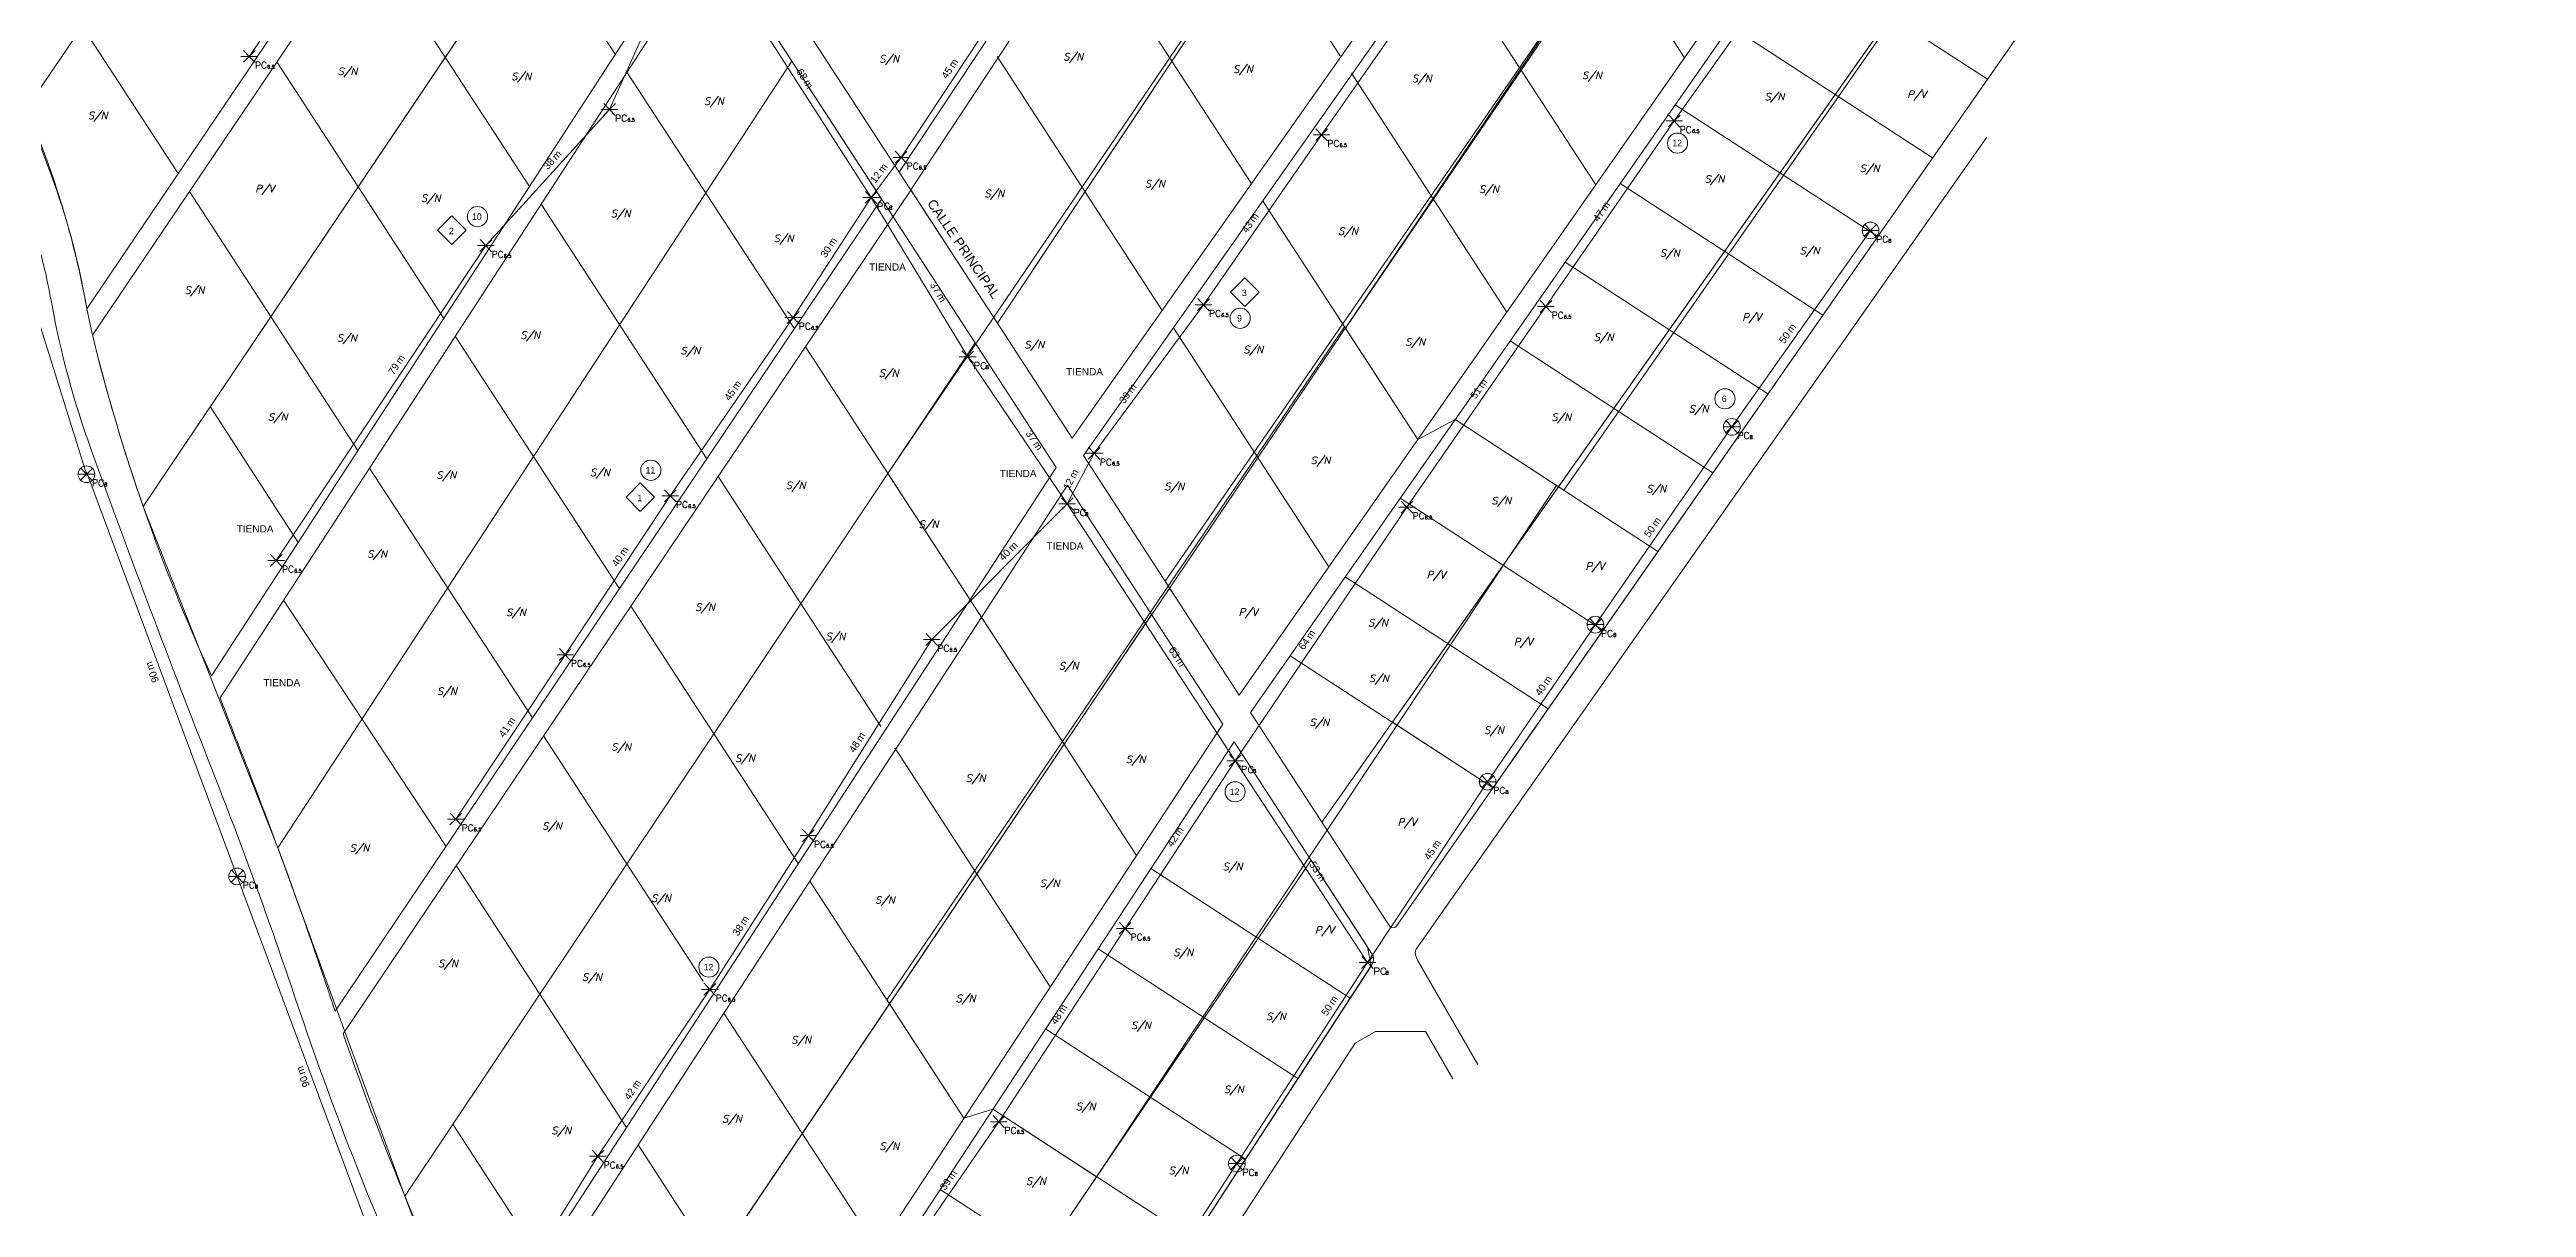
# Model space of a CAD drawing. Header units: metres. Extents: x 276196 to 280123, y 1482787 to 1490589.
# Drawn here: x 279075 to 279591, y 1488144 to 1488385 of the extents above; entities that cross this region are included whole.
import ezdxf
from ezdxf.enums import TextEntityAlignment as Align

# ---------------------------------------------------------------- set-up
doc = ezdxf.new("R2010")
doc.units = ezdxf.units.M
for name, color, linetype, lineweight in [('_ADDRESSDIBUJO', 7, 'Continuous', 0), ('_HOUSECOUNT', 7, 'Continuous', 0), ('_LOTLINE', 9, 'Continuous', 0), ('_MICROZONES', 2, 'Continuous', 0), ('_POLEPED', 7, 'Continuous', 0), ('_STRAND', 3, 'Continuous', 0), ('_STRANDDISTANCE', 3, 'Continuous', 0), ('_STREET', 5, 'Continuous', 0)]:
    doc.layers.add(name, color=color, linetype=linetype, lineweight=lineweight)
doc.styles.add('Address', font='ITALICS.shx', dxfattribs={"height": 1.5})
doc.styles.add('ROMANS', font='romans.shx', dxfattribs={"height": 0.2})
doc.styles.get("Standard").update_dxf_attribs({"font": 'arial.ttf'})
doc.styles.add('StrandDistance0', font='ENGINEERING.shx', dxfattribs={"height": 1.5})
doc.styles.add('Style-ENGINEERING', font='ENGINEERING.shx')

# ---------------------------------------------------------------- blocks, each defined once
blk = doc.blocks.new('*U33')
at = {"layer": '_POLEPED', "linetype": 'Continuous'}
blk.add_line((206328.6, 1519837.21), (206328.59, 1519835.82), dxfattribs=at)
at = {"layer": '_POLEPED', "linetype": 'Continuous', "flags": 128}
blk.add_lwpolyline([(206328.6, 1519837.21), (206329.19, 1519837.21), (206329.39, 1519837.14), (206329.46, 1519837.07), (206329.52, 1519836.94), (206329.52, 1519836.74), (206329.46, 1519836.61), (206329.39, 1519836.54), (206329.19, 1519836.48), (206328.59, 1519836.48)], dxfattribs=at)
blk = doc.blocks.new('PC8_E')
at = {"layer": '_POLEPED', "color": 1}
for p, q in [((-1.74, 0), (0, 0)), ((-1.24, -1.22), (0, 0)), ((-1.19, 1.27), (0, 0)), ((0, 0), (1.24, 1.22)), ((0, 0), (1.74, 0)), ((0, 0), (1.19, -1.27))]:
    blk.add_line(p, q, dxfattribs=at)
at = {"layer": '_POLEPED', "linetype": 'Continuous', "flags": 128}
for points in [[(3.77, -1.47), (3.71, -1.34), (3.57, -1.2), (3.44, -1.13), (3.18, -1.13), (3.04, -1.2), (2.91, -1.33), (2.84, -1.46), (2.78, -1.66), (2.77, -1.99), (2.84, -2.19), (2.9, -2.32), (3.04, -2.46), (3.17, -2.52), (3.43, -2.53), (3.57, -2.46), (3.7, -2.33), (3.77, -2.2)], [(4, -1.78), (3.9, -1.81), (3.86, -1.88), (3.86, -1.95), (3.9, -2.02), (3.97, -2.06), (4.11, -2.09), (4.21, -2.13), (4.28, -2.2), (4.31, -2.27), (4.31, -2.37), (4.28, -2.44), (4.24, -2.48), (4.14, -2.51), (4, -2.51), (3.89, -2.47), (3.86, -2.44), (3.82, -2.37), (3.83, -2.26), (3.86, -2.19), (3.93, -2.13), (4.04, -2.09), (4.18, -2.06), (4.25, -2.02), (4.28, -1.95), (4.28, -1.88), (4.25, -1.81), (4.14, -1.78), (4, -1.78)]]:
    blk.add_lwpolyline(points, dxfattribs=at)
at = {"layer": '_POLEPED', "linetype": 'Continuous'}
blk.add_blockref('*U33', (-206327.14, -1519838.33), dxfattribs=at)
blk = doc.blocks.new('PC6.5')
at = {"layer": '_POLEPED', "color": 1}
for p, q in [((-1.74, 0), (0, 0)), ((-1.24, -1.22), (0, 0)), ((-1.19, 1.27), (0, 0)), ((0, 0), (1.24, 1.22)), ((0, 0), (1.74, 0)), ((0, 0), (1.19, -1.27))]:
    blk.add_line(p, q, dxfattribs=at)
at = {"layer": '_POLEPED', "linetype": 'Continuous', "attachment_point": 7, "rotation": 359.6478, "line_spacing_factor": 0.72, "style": 'StrandDistance0'}
for s, insert, char_height in [('\\Fromans;PC', (1.18, -2.51), 1.3914), ('\\Fromans;6.5', (3.72, -2.51), 0.7317)]:
    blk.add_mtext(s, dxfattribs=dict(at, insert=insert, char_height=char_height))
blk = doc.blocks.new('PC8_N')
at = {"layer": '_POLEPED', "color": 1}
for p, q in [((-1.24, -1.22), (1.24, 1.22)), ((-1.19, 1.27), (1.19, -1.27)), ((-1.74, 0), (1.74, 0))]:
    blk.add_line(p, q, dxfattribs=at)
blk.add_circle((0, 0), 1.74, dxfattribs=at)
at = {"layer": '_POLEPED', "linetype": 'Continuous', "style": 'ROMANS'}
for s, height, p in [('PC', 1.391, (1.18, -2.51)), ('8', 0.732, (3.72, -2.51))]:
    blk.add_text(s, height=height, rotation=359.6478, dxfattribs=at).set_placement(p)
blk = doc.blocks.new('TIENDA')
at = {"layer": '_ADDRESSDIBUJO'}
blk.add_text('TIENDA', height=1.5, dxfattribs=at).set_placement((-0.01, -0.02))
blk = doc.blocks.new('SN')
at = {"layer": '_ADDRESSDIBUJO', "color": 7, "linetype": 'Continuous', "lineweight": 0, "style": 'Address'}
blk.add_text('S/N', height=1.5, dxfattribs=at).set_placement((2, 0), align=Align.CENTER)
blk = doc.blocks.new('PV')
at = {"layer": '_ADDRESSDIBUJO', "color": 7, "linetype": 'Continuous', "lineweight": 0, "style": 'Address'}
blk.add_text('P/V', height=1.5, dxfattribs=at).set_placement((2.09, 0.23), align=Align.CENTER)
blk = doc.blocks.new('LONGITUD_RED')
at = {"layer": '_STRANDDISTANCE'}
blk.add_text('m', height=1.5, dxfattribs=at).set_placement((1.57, 0))
at = {"layer": '_STRANDDISTANCE', "flags": 4}
blk.add_attdef('?', text='', height=1.5, dxfattribs=at).set_placement((1.17, 0), align=Align.RIGHT)
blk = doc.blocks.new('HCRES_6')
at = {"layer": '_HOUSECOUNT', "color": 1, "linetype": 'Continuous', "lineweight": 0}
blk.add_circle((0.14, 0), 2.1, dxfattribs=at)
at = {"layer": '_HOUSECOUNT', "color": 7, "linetype": 'Continuous', "lineweight": 0, "style": 'Style-ENGINEERING'}
blk.add_text('6', height=1.35, dxfattribs=at).set_placement((0, 0), align=Align.MIDDLE_CENTER)
blk = doc.blocks.new('HCRES_12')
at = {"layer": '_HOUSECOUNT', "color": 1, "linetype": 'Continuous', "lineweight": 0}
blk.add_ellipse((0, 0), major_axis=(-1.48, 1.48), ratio=1, start_param=3.926991, end_param=10.210176, dxfattribs=at)
at = {"layer": '_HOUSECOUNT', "color": 7, "linetype": 'Continuous', "lineweight": 0, "style": 'Style-ENGINEERING'}
blk.add_text('12', height=1.35, dxfattribs=at).set_placement((-0.08, 0), align=Align.MIDDLE_CENTER)
blk = doc.blocks.new('HCCOM_2')
at = {"layer": '_HOUSECOUNT', "color": 3, "linetype": 'Continuous', "lineweight": 0, "flags": 128}
blk.add_lwpolyline([(-2.86, 0.15), (0.11, 3.12), (3.08, 0.15), (0.11, -2.82), (-2.86, 0.15)], close=True, dxfattribs=at)
at = {"layer": '_HOUSECOUNT', "color": 7, "linetype": 'Continuous', "lineweight": 0, "style": 'Style-ENGINEERING'}
blk.add_text('2', height=1.35, dxfattribs=at).set_placement((0, 0), align=Align.MIDDLE_CENTER)
blk = doc.blocks.new('HCRES_10')
at = {"layer": '_HOUSECOUNT', "color": 1, "linetype": 'Continuous', "lineweight": 0}
blk.add_circle((0.14, 0), 2.1, dxfattribs=at)
at = {"layer": '_HOUSECOUNT', "color": 7, "linetype": 'Continuous', "lineweight": 0, "style": 'Style-ENGINEERING'}
blk.add_text('10', height=1.35, dxfattribs=at).set_placement((0, 0), align=Align.MIDDLE_CENTER)
blk = doc.blocks.new('HCRES_11')
at = {"layer": '_HOUSECOUNT', "color": 1, "linetype": 'Continuous', "lineweight": 0}
blk.add_circle((0.14, 0), 2.1, dxfattribs=at)
at = {"layer": '_HOUSECOUNT', "color": 7, "linetype": 'Continuous', "lineweight": 0, "style": 'Style-ENGINEERING'}
blk.add_text('11', height=1.35, dxfattribs=at).set_placement((0.06, 0), align=Align.MIDDLE_CENTER)
blk = doc.blocks.new('HCCOM_1')
at = {"layer": '_HOUSECOUNT', "color": 3, "linetype": 'Continuous', "lineweight": 0, "flags": 128}
blk.add_lwpolyline([(-2.86, 0.15), (0.11, 3.12), (3.08, 0.15), (0.11, -2.82), (-2.86, 0.15)], close=True, dxfattribs=at)
at = {"layer": '_HOUSECOUNT', "color": 7, "linetype": 'Continuous', "lineweight": 0, "style": 'Style-ENGINEERING'}
blk.add_text('1', height=1.35, dxfattribs=at).set_placement((0, 0), align=Align.MIDDLE_CENTER)
blk = doc.blocks.new('HCCOM_3')
at = {"layer": '_HOUSECOUNT', "color": 3, "linetype": 'Continuous', "lineweight": 0, "flags": 128}
blk.add_lwpolyline([(-2.86, 0.15), (0.11, 3.12), (3.08, 0.15), (0.11, -2.82), (-2.86, 0.15)], close=True, dxfattribs=at)
at = {"layer": '_HOUSECOUNT', "color": 7, "linetype": 'Continuous', "lineweight": 0, "style": 'Style-ENGINEERING'}
blk.add_text('3', height=1.35, dxfattribs=at).set_placement((0, 0), align=Align.MIDDLE_CENTER)
blk = doc.blocks.new('HCRES_9')
at = {"layer": '_HOUSECOUNT', "color": 1, "linetype": 'Continuous', "lineweight": 0}
blk.add_circle((0.14, 0), 2.1, dxfattribs=at)
at = {"layer": '_HOUSECOUNT', "color": 7, "linetype": 'Continuous', "lineweight": 0, "style": 'Style-ENGINEERING'}
blk.add_text('9', height=1.35, dxfattribs=at).set_placement((0, 0), align=Align.MIDDLE_CENTER)

msp = doc.modelspace()

# ---------------------------------------------------------------- linework, layer by layer
at = {"layer": '_LOTLINE', "color": 9}
for p, q in [((279325.51, 1488246.83), (279563.34, 1488587.13)), ((279252.28, 1488359.39), (279395.07, 1488575.37)), ((279254.66, 1488355.73), (279397.96, 1488572.49)), ((279340.37, 1488223.98), (279578.95, 1488562.11)), ((279419.16, 1488547.75), (279272.73, 1488327.95)), ((279355.89, 1488202.23), (279591.49, 1488539.77)), ((279288.34, 1488303.96), (279436.12, 1488513.87)), ((279290.69, 1488300.35), (279438.14, 1488509.8)), ((279070.31, 1488372.68), (279155.2, 1488497.54)), ((279307.7, 1488274.19), (279451.62, 1488482.7)), ((279082.93, 1488330.93), (279174.92, 1488467.19)), ((279084.08, 1488325.48), (279177.29, 1488463.55)), ((279323.16, 1488250.44), (279465.7, 1488454.4)), ((279194.13, 1488437.63), (279094.65, 1488289.77)), ((279158.97, 1488436.41), (279193.08, 1488383.99)), ((279309.74, 1488436.56), (279344.17, 1488383.65)), ((279383.85, 1488432.68), (279415.99, 1488383.28)), ((279065.75, 1488414.67), (279101.99, 1488359.16)), ((279217.43, 1488412.96), (279252.28, 1488359.39)), ((279108.93, 1488254.44), (279211.03, 1488411.62)), ((279110.71, 1488249.84), (279213.45, 1488407.89)), ((279140.75, 1488409.42), (279175.2, 1488356.46)), ((279213.45, 1488407.89), (279248.61, 1488353.78)), ((279291.21, 1488410.04), (279325.63, 1488357.13)), ((279365.25, 1488406.26), (279397.46, 1488356.76)), ((279063.9, 1488389.87), (279075.53, 1488358.68)), ((279122.52, 1488382.42), (279157.32, 1488328.93)), ((279122.73, 1488218.62), (279229.91, 1488382.56)), ((279272.67, 1488383.52), (279307.1, 1488330.61)), ((279195.5, 1488380.27), (279230.44, 1488326.8)), ((279346.52, 1488380.04), (279378.92, 1488330.23)), ((279360.05, 1488197.45), (279479.03, 1488366.71)), ((279104.29, 1488355.42), (279139.44, 1488301.4)), ((279136.33, 1488179.83), (279254.7, 1488355.67)), ((279254.66, 1488355.73), (279288.34, 1488303.96)), ((279134.69, 1488184.55), (279248.61, 1488353.78)), ((279177.61, 1488352.75), (279212.19, 1488299.68)), ((279250.98, 1488350.14), (279284.96, 1488297.85)), ((279327.98, 1488353.52), (279360.39, 1488303.71)), ((279159.72, 1488325.23), (279193.96, 1488272.61)), ((279309.45, 1488327), (279341.85, 1488277.19)), ((279268.07, 1488323.84), (279149.22, 1488145.97)), ((279232.73, 1488323.04), (279267.03, 1488270.31)), ((279126.99, 1488282.24), (279108.64, 1488310.57)), ((279290.69, 1488300.35), (279323.16, 1488250.44)), ((279141.84, 1488297.72), (279175.84, 1488245.69)), ((279164.06, 1488112.13), (279284.96, 1488297.85)), ((279165.85, 1488107.55), (279287.34, 1488294.18)), ((279214.53, 1488296), (279248.44, 1488243.88)), ((279287.34, 1488294.18), (279319.71, 1488244.35)), ((279123.95, 1488270.2), (279157.8, 1488218.88)), ((279196.33, 1488268.96), (279231.23, 1488215.32)), ((279175.95, 1488075.74), (279304.85, 1488267.23)), ((279269.42, 1488266.65), (279301.73, 1488216.98)), ((279325.51, 1488246.83), (279354.55, 1488202.19)), ((279178.13, 1488241.93), (279211.37, 1488190.84)), ((279187.61, 1488043.3), (279319.71, 1488244.35)), ((279189.31, 1488038.59), (279322.09, 1488240.69)), ((279251.34, 1488239.42), (279283.75, 1488189.61)), ((279322.09, 1488240.69), (279350.93, 1488196.31)), ((279199.19, 1488011.11), (279338.14, 1488216)), ((279159.93, 1488214.89), (279195.43, 1488160.32)), ((279233.62, 1488211.65), (279265.76, 1488162.24)), ((279210.77, 1487978.91), (279350.75, 1488194.15)), ((279360.58, 1488194.7), (279372.87, 1488173.42)), ((279215.72, 1488184.15), (279247.78, 1488134.87)), ((279347.32, 1488177.88), (279351.53, 1488180.31)), ((279351.53, 1488180.31), (279361.96, 1488180.31)), ((279361.96, 1488180.31), (279367.68, 1488170.42)), ((279213.32, 1487971.82), (279347.32, 1488177.88)), ((279159.25, 1488160.98), (279177.55, 1488132.85)), ((279197.82, 1488156.66), (279229.8, 1488107.5))]:
    msp.add_line(p, q, dxfattribs=at)
at = {"layer": '_LOTLINE', "color": 9, "extrusion": (1.02664e-16, -6.67659e-17, -1)}
for p, q in [((279479.15, 1488378.83), (279436.94, 1488406.27)), ((279467.7, 1488362.42), (279425.48, 1488389.87)), ((279456.25, 1488346.01), (279414.02, 1488373.47)), ((279444.79, 1488329.6), (279402.55, 1488357.07)), ((279433.34, 1488313.19), (279391.09, 1488340.67)), ((279421.89, 1488296.78), (279379.63, 1488324.26)), ((279410.43, 1488280.37), (279368.16, 1488307.86)), ((279398.98, 1488263.96), (279356.7, 1488291.46)), ((279387.53, 1488247.55), (279345.24, 1488275.06)), ((279376.12, 1488231.12), (279333.8, 1488258.64)), ((279346.26, 1488187.26), (279304.73, 1488214.27)), ((279335.36, 1488170.49), (279293.75, 1488197.55)), ((279324.46, 1488153.72), (279282.77, 1488180.84)), ((279313.55, 1488136.96), (279271.78, 1488164.12)), ((279302.65, 1488120.19), (279260.8, 1488147.41))]:
    msp.add_line(p, q, dxfattribs=at)
at = {"layer": '_LOTLINE', "color": 9}
for centre, radius, start, end in [((278936.79, 1488306.98), 141.05, 10.2444, 20.4366), ((278936.79, 1488306.98), 148.05, 10.2444, 20.4366), ((279259.32, 1488365.27), 186.7, 190.2444, 199.9558), ((279259.32, 1488365.27), 179.7, 190.2444, 191.0172), ((279464.02, 1488418.53), 391.17, 193.7607, 204.8022), ((281631.24, 1489226.51), 2710.14, 199.95584, 201.45474), ((281631.24, 1489226.51), 2703.14, 201.18078, 201.45474), ((278159.28, 1487862.04), 1027.32, 18.56423, 21.45474), ((278159.28, 1487862.04), 1020.32, 18.56423, 21.45474), ((279801.55, 1488413.58), 712.09, 198.56423, 205.00601), ((279801.55, 1488413.58), 705.09, 198.56423, 198.95466), ((279801.55, 1488413.58), 705.09, 199.36109, 205.00601)]:
    msp.add_arc(centre, radius, start, end, dxfattribs=at)
for points in [[(279354.55, 1488202.19), (279354.79, 1488201.81), (279355.65, 1488201.85), (279355.89, 1488202.23)], [(279350.93, 1488196.31), (279351.32, 1488195.71), (279351.14, 1488194.76), (279350.75, 1488194.15)], [(279360.58, 1488194.7), (279360.12, 1488195.51), (279359.54, 1488196.67), (279360.05, 1488197.45)]]:
    msp.add_open_spline(points, degree=3, dxfattribs=at)
at = {"layer": '_MICROZONES'}
for points in [[(279108.79, 1488514.59), (279067.6, 1488466.76), (279054.96, 1488495.55), (279030.51, 1488479.5), (279070.31, 1488372.68), (279155.2, 1488497.54), (279139.62, 1488521.53), (279130.3, 1488535.87), (279112.6, 1488561.2), (279093.85, 1488539.15)], [(279272.73, 1488327.95), (279381.53, 1488491.26), (279342.42, 1488550.85), (279233.44, 1488388.34)], [(279286.64, 1488240.18), (279249.9, 1488296.65), (279363.06, 1488463.54), (279399.98, 1488407.89)], [(279345.28, 1488326.94), (279360.39, 1488303.71), (279368.16, 1488307.86), (279390.81, 1488293.13), (279481.9, 1488423.78), (279481.9, 1488423.78), (279459.28, 1488438.49), (279453.06, 1488436.32), (279436.83, 1488461.27), (279436.83, 1488461.27), (279436.83, 1488461.27)], [(279122.73, 1488218.62), (279229.91, 1488382.56), (279194.13, 1488437.63), (279094.65, 1488289.77)], [(279376.12, 1488231.12), (279490.61, 1488395.23), (279470.45, 1488408.34), (279355.07, 1488244.8)], [(279149.22, 1488145.97), (279268.07, 1488323.84), (279229.91, 1488382.56), (279122.73, 1488218.62)], [(279249.69, 1488186.95), (279265.76, 1488162.24), (279271.78, 1488164.12), (279293.42, 1488150.05), (279389.3, 1488294.12), (279368.16, 1488307.86), (279360.39, 1488303.71), (279345.1, 1488327.21)], [(279175.95, 1488075.74), (279286.64, 1488240.18), (279249.9, 1488296.65), (279149.22, 1488145.97)], [(279203.61, 1488017.62), (279226.32, 1488002.83), (279350.62, 1488193.95), (279349.86, 1488197.96), (279338.14, 1488216)], [(279199.19, 1488011.11), (279293.42, 1488150.05), (279271.78, 1488164.12), (279265.76, 1488162.24), (279250.24, 1488186.1), (279175.95, 1488075.74)]]:
    msp.add_lwpolyline(points, close=True, dxfattribs=at)
msp.add_lwpolyline([(279094.65, 1488289.77), (279194.13, 1488437.63), (279155.2, 1488497.54), (279070.31, 1488372.68, -0.058277), (279082.93, 1488330.93), (279084.08, 1488325.48, 0.023816)], format="xyb", close=True, dxfattribs=at)
at = {"layer": '_STRAND'}
for p, q in [((279116.79, 1488383.54), (279142.46, 1488420.98)), ((279340.33, 1488367.21), (279371.84, 1488412.33)), ((279191.87, 1488372.48), (279209.47, 1488411.78)), ((279246.43, 1488354.15), (279209.47, 1488411.78)), ((279413.8, 1488370.1), (279437.68, 1488403.67)), ((279278.33, 1488401.29), (279252.65, 1488362.5)), ((279055.72, 1488383.28), (279082.84, 1488296.46)), ((279166.11, 1488344.11), (279191.87, 1488372.48)), ((279315.68, 1488331.79), (279340.33, 1488367.21)), ((279387.09, 1488331.42), (279413.8, 1488370.1)), ((279252.65, 1488362.5), (279246.43, 1488354.15)), ((279230.16, 1488329.13), (279246.43, 1488354.15)), ((279266.54, 1488320.91), (279246.43, 1488354.15)), ((279425.84, 1488306.34), (279454.75, 1488347.27)), ((279122.41, 1488278.48), (279166.11, 1488344.11)), ((279292.91, 1488300.82), (279315.68, 1488331.79)), ((279358.12, 1488289.6), (279387.09, 1488331.42)), ((279204.55, 1488291.96), (279230.16, 1488329.13)), ((279287.31, 1488290.29), (279266.54, 1488320.91)), ((279397.4, 1488265.11), (279425.84, 1488306.34)), ((279287.31, 1488290.29), (279292.91, 1488300.82)), ((279082.82, 1488296.98), (279114.25, 1488212.65)), ((279182.64, 1488258.85), (279204.55, 1488291.96)), ((279287.31, 1488290.29), (279259.04, 1488262.01)), ((279322.28, 1488236.76), (279287.31, 1488290.29)), ((279322.28, 1488236.76), (279358.12, 1488289.6)), ((279374.93, 1488232.38), (279397.4, 1488265.11)), ((279159.85, 1488224.58), (279182.64, 1488258.85)), ((279259.04, 1488262.01), (279233.33, 1488221.15)), ((279322.28, 1488236.76), (279299.34, 1488201.8)), ((279349.91, 1488194.7), (279322.28, 1488236.76)), ((279349.91, 1488194.7), (279374.93, 1488232.38)), ((279233.33, 1488221.15), (279212.81, 1488189.09)), ((279114.25, 1488212.65), (279145.67, 1488128.31)), ((279299.34, 1488201.8), (279273.03, 1488161.52)), ((279349.91, 1488194.7), (279322.65, 1488152.78)), ((279212.81, 1488189.09), (279189.46, 1488154.31)), ((279273.03, 1488161.52), (279250.91, 1488129.43)), ((279189.46, 1488154.31), (279171.93, 1488126.17)), ((279322.65, 1488152.78), (279295.39, 1488110.87))]:
    msp.add_line(p, q, dxfattribs=at)

# ---------------------------------------------------------------- block references
at = {"layer": '_ADDRESSDIBUJO'}
for name, p in [('SN', (279135.24, 1488379.69)), ('SN', (279248.16, 1488382.28)), ('SN', (279286.54, 1488382.73)), ('SN', (279321.91, 1488380.13)), ('SN', (279171.46, 1488378.63)), ('SN', (279359.19, 1488378.21)), ('SN', (279394.66, 1488378.84)), ('SN', (279432.71, 1488374.41)), ('PV', (279462.31, 1488374.66)), ('SN', (279083.18, 1488370.49)), ('SN', (279211.61, 1488373.48)), ('SN', (279452.53, 1488359.46)), ('PV', (279117.91, 1488354.99)), ('SN', (279152.6, 1488353.26)), ('SN', (279270.08, 1488354.21)), ('SN', (279303.56, 1488356.26)), ('SN', (279373.19, 1488355.11)), ('SN', (279420.2, 1488357.25)), ('SN', (279192.18, 1488350.07)), ('SN', (279226.14, 1488344.87)), ('SN', (279343.82, 1488346.39)), ('TIENDA', (279245.98, 1488338.93)), ('SN', (279410.89, 1488341.81)), ('SN', (279440.03, 1488342.3)), ('SN', (279103.34, 1488334.09)), ('PV', (279427.89, 1488328.21)), ('SN', (279135.11, 1488324.11)), ('SN', (279173.32, 1488324.7)), ('SN', (279278.41, 1488322.71)), ('SN', (279357.82, 1488323.28)), ('SN', (279397.1, 1488324.29)), ('SN', (279206.72, 1488321.46)), ('SN', (279324.07, 1488321.7)), ('SN', (279248.07, 1488316.79)), ('TIENDA', (279287.08, 1488317.1)), ('SN', (279120.7, 1488307.65)), ('SN', (279388.27, 1488307.62)), ('SN', (279416.92, 1488309.34)), ('SN', (279338.07, 1488298.6)), ('SN', (279155.83, 1488295.55)), ('SN', (279187.85, 1488296.09)), ('SN', (279228.64, 1488293.39)), ('TIENDA', (279273.22, 1488295.89)), ('SN', (279307.61, 1488293.17)), ('SN', (279408.1, 1488292.67)), ('SN', (279375.77, 1488290.21)), ('TIENDA', (279114.16, 1488284.36)), ('SN', (279256.39, 1488285.3)), ('SN', (279141.42, 1488279.09)), ('TIENDA', (279283, 1488280.79)), ('PV', (279395.2, 1488276.31)), ('PV', (279362.08, 1488274.52)), ('SN', (279170.36, 1488266.94)), ('SN', (279209.78, 1488268.02)), ('PV', (279322.91, 1488266.75)), ('SN', (279236.96, 1488261.89)), ('PV', (279380.26, 1488260.56)), ('SN', (279285.59, 1488255.76)), ('TIENDA', (279119.72, 1488252.29)), ('SN', (279155.96, 1488250.48)), ('SN', (279350.25, 1488253.17)), ('SN', (279337.85, 1488244)), ('SN', (279374.23, 1488242.38)), ('SN', (279192.29, 1488238.87)), ('SN', (279218.1, 1488236.52)), ('SN', (279299.56, 1488236.29)), ('SN', (279266.16, 1488232.35)), ('SN', (279177.89, 1488222.41)), ('PV', (279356.03, 1488222.97)), ('SN', (279137.73, 1488217.81)), ('SN', (279319.76, 1488213.95)), ('SN', (279281.59, 1488210.45)), ('SN', (279200.61, 1488207.37)), ('SN', (279247.3, 1488206.98)), ('PV', (279338.83, 1488200.49)), ('SN', (279156.2, 1488193.74)), ('SN', (279309.47, 1488196.05)), ('SN', (279186.21, 1488190.91)), ('SN', (279264.11, 1488186.46)), ('SN', (279229.81, 1488177.83)), ('SN', (279300.64, 1488180.85)), ('SN', (279328.82, 1488182.72)), ('SN', (279320, 1488167.52)), ('SN', (279289.12, 1488163.94)), ('SN', (279179.82, 1488158.92)), ('SN', (279215.41, 1488161.37)), ('SN', (279248.18, 1488155.67)), ('SN', (279278.77, 1488148.39)), ('SN', (279308.47, 1488150.6))]:
    msp.add_blockref(name, p, dxfattribs=at)
at = {"layer": '_HOUSECOUNT', "zscale": 0.001}
for name, p in [('HCRES_12', (279414.52, 1488365.48)), ('HCRES_6', (279424.26, 1488312.19)), ('HCRES_12', (279212.6, 1488193.73))]:
    msp.add_blockref(name, p, dxfattribs=at)
at = {"layer": '_HOUSECOUNT', "lineweight": 70, "zscale": 0.001}
for name, p in [('HCCOM_2', (279158.91, 1488347.17)), ('HCRES_10', (279164.22, 1488350.16)), ('HCCOM_3', (279324.22, 1488334.27)), ('HCRES_9', (279323.2, 1488328.97)), ('HCRES_11', (279200.35, 1488297.29)), ('HCCOM_1', (279198.19, 1488291.52)), ('HCRES_12', (279322.28, 1488230.28))]:
    msp.add_blockref(name, p, dxfattribs=at)
at = {"layer": '_MICROZONES', "zscale": 0.001}
msp.add_blockref('SN', (279350.07, 1488264.75), dxfattribs=at)
at = {"layer": '_POLEPED'}
for name, p in [('PC6.5', (279116.79, 1488383.54)), ('PC6.5', (279191.87, 1488372.48)), ('PC6.5', (279413.8, 1488370.1)), ('PC6.5', (279340.33, 1488367.21)), ('PC6.5', (279252.65, 1488362.5)), ('PC8_E', (279246.43, 1488354.15)), ('PC6.5', (279166.11, 1488344.11)), ('PC8_N', (279454.75, 1488347.27)), ('PC6.5', (279230.16, 1488329.13)), ('PC6.5', (279315.68, 1488331.79)), ('PC6.5', (279387.09, 1488331.42)), ('PC8_E', (279266.54, 1488320.91)), ('PC8_N', (279425.84, 1488306.34)), ('PC6.5', (279292.91, 1488300.82)), ('PC8_N', (279082.84, 1488296.46)), ('PC6.5', (279204.55, 1488291.96)), ('PC8_E', (279287.31, 1488290.29)), ('PC6.5', (279358.12, 1488289.6)), ('PC6.5', (279122.41, 1488278.48)), ('PC6.5', (279259.04, 1488262.01)), ('PC8_N', (279397.4, 1488265.11)), ('PC6.5', (279182.64, 1488258.85)), ('PC8_E', (279322.28, 1488236.76)), ('PC8_N', (279374.93, 1488232.38)), ('PC6.5', (279159.85, 1488224.58)), ('PC6.5', (279233.33, 1488221.15)), ('PC8_N', (279114.25, 1488212.65)), ('PC6.5', (279299.34, 1488201.8)), ('PC8_E', (279349.91, 1488194.7)), ('PC6.5', (279212.81, 1488189.09)), ('PC6.5', (279273.03, 1488161.52)), ('PC6.5', (279189.46, 1488154.31)), ('PC8_N', (279322.65, 1488152.78))]:
    msp.add_blockref(name, p, dxfattribs=at)
at = {"layer": '_STRAND'}
ref = msp.add_blockref('LONGITUD_RED', (279097.6, 1488254.46), dxfattribs=dict(at, rotation=110.4366798085434))
ref.add_attrib('?', '90', dxfattribs={"layer": '_STRANDDISTANCE', "height": 1.5, "rotation": 110.4367}).set_placement((279097.19, 1488255.56), align=Align.RIGHT)
ref = msp.add_blockref('LONGITUD_RED', (279129.02, 1488170.13), dxfattribs=dict(at, rotation=110.4366798085434))
ref.add_attrib('?', '90', dxfattribs={"layer": '_STRANDDISTANCE', "height": 1.5, "rotation": 110.4367}).set_placement((279128.62, 1488171.22), align=Align.RIGHT)
at = {"layer": '_STRANDDISTANCE'}
ref = msp.add_blockref('LONGITUD_RED', (279231.4, 1488379.44), dxfattribs=dict(at, rotation=302.6738247035053))
ref.add_attrib('?', '68', dxfattribs={"height": 1.5, "rotation": 302.6738}).set_placement((279232.03, 1488378.46), align=Align.RIGHT)
ref = msp.add_blockref('LONGITUD_RED', (279262.83, 1488379.69), dxfattribs=dict(at, rotation=56.4958070455021))
ref.add_attrib('?', '45', dxfattribs={"height": 1.5, "rotation": 56.4958}).set_placement((279263.47, 1488380.66), align=Align.RIGHT)
ref = msp.add_blockref('LONGITUD_RED', (279179.8, 1488360.67), dxfattribs=dict(at, rotation=47.76546662594304))
ref.add_attrib('?', '38', dxfattribs={"height": 1.5, "rotation": 47.7655}).set_placement((279180.58, 1488361.54), align=Align.RIGHT)
ref = msp.add_blockref('LONGITUD_RED', (279247.98, 1488357.9), dxfattribs=dict(at, rotation=53.33256350071722))
ref.add_attrib('?', '12', dxfattribs={"height": 1.5, "rotation": 53.3326}).set_placement((279248.67, 1488358.83), align=Align.RIGHT)
ref = msp.add_blockref('LONGITUD_RED', (279325.43, 1488347.54), dxfattribs=dict(at, rotation=55.16559573676646))
ref.add_attrib('?', '43', dxfattribs={"height": 1.5, "rotation": 55.1656}).set_placement((279326.09, 1488348.5), align=Align.RIGHT)
ref = msp.add_blockref('LONGITUD_RED', (279398.65, 1488349.93), dxfattribs=dict(at, rotation=55.36556910069014))
ref.add_attrib('?', '47', dxfattribs={"height": 1.5, "rotation": 55.3656}).set_placement((279399.32, 1488350.89), align=Align.RIGHT)
ref = msp.add_blockref('LONGITUD_RED', (279237.61, 1488342.42), dxfattribs=dict(at, rotation=56.96516113794174))
ref.add_attrib('?', '30', dxfattribs={"height": 1.5, "rotation": 56.9652}).set_placement((279238.25, 1488343.4), align=Align.RIGHT)
ref = msp.add_blockref('LONGITUD_RED', (279259.2, 1488334.98), dxfattribs=dict(at, rotation=301.1735680454054))
ref.add_attrib('?', '37', dxfattribs={"height": 1.5, "rotation": 301.1736}).set_placement((279259.8, 1488333.98), align=Align.RIGHT)
ref = msp.add_blockref('LONGITUD_RED', (279437.44, 1488324.5), dxfattribs=dict(at, rotation=54.76218666477908))
ref.add_attrib('?', '50', dxfattribs={"height": 1.5, "rotation": 54.7622}).set_placement((279438.11, 1488325.45), align=Align.RIGHT)
ref = msp.add_blockref('LONGITUD_RED', (279147.51, 1488317.99), dxfattribs=dict(at, rotation=56.33607190044214))
ref.add_attrib('?', '79', dxfattribs={"height": 1.5, "rotation": 56.3361}).set_placement((279148.16, 1488318.96), align=Align.RIGHT)
ref = msp.add_blockref('LONGITUD_RED', (279217.57, 1488312.61), dxfattribs=dict(at, rotation=55.42866291621878))
ref.add_attrib('?', '45', dxfattribs={"height": 1.5, "rotation": 55.4287}).set_placement((279218.23, 1488313.57), align=Align.RIGHT)
ref = msp.add_blockref('LONGITUD_RED', (279299.88, 1488311.99), dxfattribs=dict(at, rotation=53.67340859402169))
ref.add_attrib('?', '39', dxfattribs={"height": 1.5, "rotation": 53.6734}).set_placement((279300.57, 1488312.92), align=Align.RIGHT)
ref = msp.add_blockref('LONGITUD_RED', (279373.1, 1488312.98), dxfattribs=dict(at, rotation=55.29619289793186))
ref.add_attrib('?', '51', dxfattribs={"height": 1.5, "rotation": 55.2962}).set_placement((279373.76, 1488313.94), align=Align.RIGHT)
ref = msp.add_blockref('LONGITUD_RED', (279279.21, 1488304.01), dxfattribs=dict(at, rotation=304.1449357220633))
ref.add_attrib('?', '37', dxfattribs={"height": 1.5, "rotation": 304.1449}).set_placement((279279.86, 1488303.05), align=Align.RIGHT)
ref = msp.add_blockref('LONGITUD_RED', (279288.19, 1488294.06), dxfattribs=dict(at, rotation=62.00532134583865))
ref.add_attrib('?', '12', dxfattribs={"height": 1.5, "rotation": 62.0053}).set_placement((279288.73, 1488295.09), align=Align.RIGHT)
ref = msp.add_blockref('LONGITUD_RED', (279409.31, 1488284.13), dxfattribs=dict(at, rotation=55.40798374593314))
ref.add_attrib('?', '50', dxfattribs={"height": 1.5, "rotation": 55.408}).set_placement((279409.97, 1488285.09), align=Align.RIGHT)
ref = msp.add_blockref('LONGITUD_RED', (279194.12, 1488278.01), dxfattribs=dict(at, rotation=56.5114847123963))
ref.add_attrib('?', '40', dxfattribs={"height": 1.5, "rotation": 56.5115}).set_placement((279194.76, 1488278.98), align=Align.RIGHT)
ref = msp.add_blockref('LONGITUD_RED', (279274.77, 1488279.16), dxfattribs=dict(at, rotation=45.00584481130527))
ref.add_attrib('?', '40', dxfattribs={"height": 1.5, "rotation": 45.0058}).set_placement((279275.6, 1488279.98), align=Align.RIGHT)
ref = msp.add_blockref('LONGITUD_RED', (279337.28, 1488260.65), dxfattribs=dict(at, rotation=55.84952176419726))
ref.add_attrib('?', '64', dxfattribs={"height": 1.5, "rotation": 55.8495}).set_placement((279337.93, 1488261.62), align=Align.RIGHT)
ref = msp.add_blockref('LONGITUD_RED', (279309, 1488258.92), dxfattribs=dict(at, rotation=303.1609837604027))
ref.add_attrib('?', '63', dxfattribs={"height": 1.5, "rotation": 303.161}).set_placement((279309.64, 1488257.95), align=Align.RIGHT)
ref = msp.add_blockref('LONGITUD_RED', (279386.57, 1488251.1), dxfattribs=dict(at, rotation=55.51761747181328))
ref.add_attrib('?', '40', dxfattribs={"height": 1.5, "rotation": 55.5176}).set_placement((279387.23, 1488252.06), align=Align.RIGHT)
ref = msp.add_blockref('LONGITUD_RED', (279170.54, 1488242.46), dxfattribs=dict(at, rotation=56.37485783685469))
ref.add_attrib('?', '41', dxfattribs={"height": 1.5, "rotation": 56.3749}).set_placement((279171.19, 1488243.43), align=Align.RIGHT)
ref = msp.add_blockref('LONGITUD_RED', (279243.55, 1488239.27), dxfattribs=dict(at, rotation=57.81192533569903))
ref.add_attrib('?', '48', dxfattribs={"height": 1.5, "rotation": 57.8119}).set_placement((279244.17, 1488240.26), align=Align.RIGHT)
ref = msp.add_blockref('LONGITUD_RED', (279309.81, 1488219.58), dxfattribs=dict(at, rotation=56.72073240459131))
ref.add_attrib('?', '42', dxfattribs={"height": 1.5, "rotation": 56.7207}).set_placement((279310.45, 1488220.56), align=Align.RIGHT)
ref = msp.add_blockref('LONGITUD_RED', (279338.31, 1488214.19), dxfattribs=dict(at, rotation=303.2988881788174))
ref.add_attrib('?', '53', dxfattribs={"height": 1.5, "rotation": 303.2989}).set_placement((279338.95, 1488213.21), align=Align.RIGHT)
ref = msp.add_blockref('LONGITUD_RED', (279363.44, 1488216.89), dxfattribs=dict(at, rotation=56.42531227204285))
ref.add_attrib('?', '45', dxfattribs={"height": 1.5, "rotation": 56.4253}).set_placement((279364.09, 1488217.86), align=Align.RIGHT)
ref = msp.add_blockref('LONGITUD_RED', (279219.27, 1488201.05), dxfattribs=dict(at, rotation=57.3886459110407))
ref.add_attrib('?', '38', dxfattribs={"height": 1.5, "rotation": 57.3886}).set_placement((279219.9, 1488202.03), align=Align.RIGHT)
ref = msp.add_blockref('LONGITUD_RED', (279285.6, 1488182.6), dxfattribs=dict(at, rotation=56.85831837685904))
ref.add_attrib('?', '48', dxfattribs={"height": 1.5, "rotation": 56.8583}).set_placement((279286.24, 1488183.58), align=Align.RIGHT)
ref = msp.add_blockref('LONGITUD_RED', (279342.02, 1488184.4), dxfattribs=dict(at, rotation=56.96270305113384))
ref.add_attrib('?', '50', dxfattribs={"height": 1.5, "rotation": 56.9627}).set_placement((279342.66, 1488185.38), align=Align.RIGHT)
ref = msp.add_blockref('LONGITUD_RED', (279196.69, 1488166.87), dxfattribs=dict(at, rotation=56.12231071415125))
ref.add_attrib('?', '42', dxfattribs={"height": 1.5, "rotation": 56.1223}).set_placement((279197.34, 1488167.84), align=Align.RIGHT)
ref = msp.add_blockref('LONGITUD_RED', (279262.53, 1488148.05), dxfattribs=dict(at, rotation=55.41779807139958))
ref.add_attrib('?', '39', dxfattribs={"height": 1.5, "rotation": 55.4178}).set_placement((279263.19, 1488149.01), align=Align.RIGHT)

# ---------------------------------------------------------------- texts
at = {"layer": '_STREET'}
msp.add_text('CALLE PRINCIPAL', height=2, rotation=304.5464, dxfattribs=at).set_placement((279257.99, 1488352.91))

doc.saveas('drawing.dxf')
